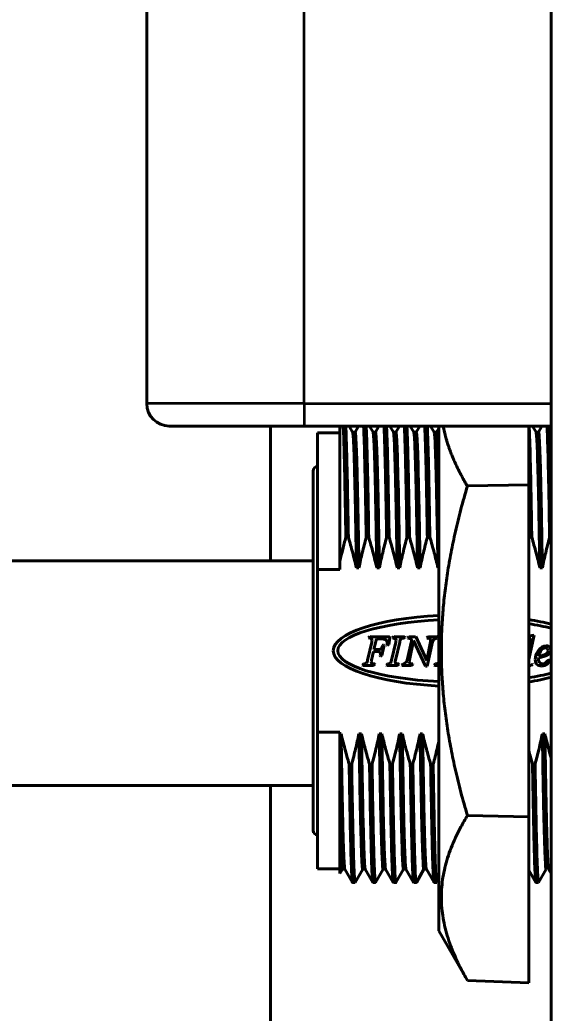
# Model space of a CAD drawing. Header units: millimetres. Extents: x 0 to 5945, y 0 to 4205.
# Drawn here: x 4603.72 to 4627.37, y 1781 to 1825.21 of the extents above; entities that cross this region are included whole.
import ezdxf

# ---------------------------------------------------------------- set-up
doc = ezdxf.new("R2010")
doc.units = ezdxf.units.MM
doc.header["$LTSCALE"] = 5
for name, color, linetype, lineweight in [('가시적인 것(ISO)', 3, 'Continuous', 40), ('가시적인 좁은 것(ISO)', 3, 'Continuous', 35), ('치수(ISO)', 2, 'Continuous', 25)]:
    doc.layers.add(name, color=color, linetype=linetype, lineweight=lineweight)
doc.styles.add('치수 텍스트_PSTEK_POSCO', font='isocp.shx')
doc.dimstyles.new('치수_PSTEK_POSCO', dxfattribs={"dimscale": 5, "dimtxt": 3.5, "dimasz": 2.5, "dimexe": 2, "dimexo": 2.5, "dimgap": 1, "dimtad": 1, "dimrnd": 1e-08, "dimdsep": 46, "dimtxsty": '치수 텍스트_PSTEK_POSCO', "dimcen": 0.09, "dimdle": 10, "dimclrd": 7, "dimclre": 7, "dimclrt": 2, "dimadec": 1, "dimazin": 2, "dimtfac": 1, "dimtmove": 0, "dimatfit": 3, "dimfxl": 0, "dimtolj": 1, "dimlwd": -1, "dimlwe": -1, "dimarcsym": 0})

# ---------------------------------------------------------------- blocks, each defined once
blk = doc.blocks.new('*D54')
at = {"layer": 'Defpoints', "color": 0, "transparency": 16777216}
for p in [(4466.824, 2317.126), (4627.374, 2317.126), (4627.374, 1747.126)]:
    blk.add_point(p, dxfattribs=at)
at = {"layer": '치수(ISO)', "color": 7, "transparency": 16777216}
for p, q in [((4614.874, 2317.126), (4456.824, 2317.126)), ((4466.824, 1759.626), (4466.824, 2304.626)), ((4614.874, 1747.126), (4456.824, 1747.126))]:
    blk.add_line(p, q, dxfattribs=at)
for points in [[(4464.74, 2304.626), (4468.907, 2304.626), (4466.824, 2317.126)], [(4464.74, 1759.626), (4468.907, 1759.626), (4466.824, 1747.126)]]:
    blk.add_solid(points, dxfattribs=at)
at = {"layer": '치수(ISO)', "color": 2, "transparency": 16777216, "insert": (4453.074, 2016.369), "char_height": 17.5, "attachment_point": 4, "rotation": 90, "style": '치수 텍스트_PSTEK_POSCO'}
blk.add_mtext('\\A1;570', dxfattribs=at)

msp = doc.modelspace()

# ---------------------------------------------------------------- linework, layer by layer
at = {"layer": '가시적인 것(ISO)'}
for p, q in [((4627.374, 1747.126), (4627.374, 2317.126)), ((4609.374, 1808.126), (4609.374, 1866.126)), ((4616.374, 1807.126), (4610.374, 1807.126)), ((4614.874, 1801.126), (4614.874, 1807.126)), ((4627.374, 1807.126), (4616.374, 1807.126)), ((4616.974, 1800.744), (4616.974, 1806.826)), ((4617.974, 1806.826), (4616.974, 1806.826)), ((4618.379, 1807.126), (4618.537, 1806.852)), ((4618.648, 1806.856), (4618.535, 1806.856)), ((4618.646, 1806.856), (4618.803, 1807.126)), ((4619.287, 1807.126), (4619.446, 1806.852)), ((4619.555, 1806.855), (4619.444, 1806.855)), ((4619.553, 1806.855), (4619.71, 1807.126)), ((4620.195, 1807.126), (4620.353, 1806.853)), ((4620.462, 1806.856), (4620.351, 1806.856)), ((4620.46, 1806.856), (4620.617, 1807.126)), ((4621.102, 1807.126), (4621.26, 1806.852)), ((4621.37, 1806.856), (4621.258, 1806.856)), ((4621.368, 1806.856), (4621.524, 1807.126)), ((4622.009, 1807.126), (4622.167, 1806.852)), ((4622.277, 1806.855), (4622.165, 1806.855)), ((4622.275, 1806.855), (4622.374, 1807.027)), ((4622.374, 1784.655), (4622.374, 1807.126)), ((4626.374, 1804.516), (4626.374, 1807.126)), ((4626.545, 1807.126), (4626.703, 1806.852)), ((4626.812, 1806.856), (4626.701, 1806.856)), ((4626.811, 1806.856), (4626.967, 1807.126)), ((4616.774, 1805.126), (4616.774, 1789.126)), ((4626.374, 1804.516), (4623.644, 1804.461)), ((4626.374, 1789.736), (4626.374, 1804.516)), ((4618.234, 1802.174), (4618.346, 1802.174)), ((4619.141, 1802.174), (4619.254, 1802.174)), ((4620.049, 1802.174), (4620.162, 1802.174)), ((4620.956, 1802.174), (4621.069, 1802.174)), ((4621.863, 1802.174), (4621.976, 1802.174)), ((4626.399, 1802.174), (4626.512, 1802.174)), ((4627.306, 1802.174), (4627.374, 1802.174)), ((4616.774, 1801.126), (4594.874, 1801.126)), ((4617.974, 1800.744), (4617.974, 1801.116)), ((4626.86, 1801.426), (4626.973, 1801.426)), ((4626.974, 1801.375), (4626.974, 1801.126)), ((4626.974, 1800.823), (4626.974, 1801.126)), ((4616.974, 1800.744), (4617.974, 1800.744)), ((4616.974, 1793.508), (4616.974, 1800.744)), ((4626.983, 1800.823), (4626.869, 1800.823)), ((4619.238, 1797.694), (4619.301, 1797.754)), ((4619.596, 1797.659), (4619.485, 1797.177)), ((4619.685, 1797.659), (4619.596, 1797.659)), ((4620.306, 1797.694), (4620.369, 1797.754)), ((4620.869, 1797.734), (4620.811, 1797.681)), ((4620.856, 1797.754), (4620.869, 1797.734)), ((4620.958, 1796.71), (4621.152, 1797.547)), ((4620.988, 1797.694), (4621.044, 1797.748)), ((4621.001, 1797.679), (4620.988, 1797.694)), ((4621.245, 1797.575), (4621.064, 1796.71)), ((4621.785, 1796.444), (4621.245, 1797.575)), ((4621.352, 1797.754), (4621.836, 1796.69)), ((4621.838, 1797.694), (4621.901, 1797.754)), ((4622.334, 1797.734), (4622.278, 1797.681)), ((4622.321, 1797.754), (4622.334, 1797.734)), ((4626.621, 1797.813), (4626.374, 1796.734)), ((4626.374, 1797.794), (4626.409, 1797.794)), ((4626.374, 1797.307), (4626.439, 1797.592)), ((4619.206, 1796.71), (4619.389, 1797.51)), ((4619.485, 1797.177), (4619.68, 1797.177)), ((4619.948, 1797.381), (4619.841, 1796.907)), ((4619.872, 1797.358), (4619.928, 1797.393)), ((4619.928, 1797.393), (4619.948, 1797.381)), ((4620.095, 1797.363), (4620.079, 1797.372)), ((4620.155, 1797.406), (4620.095, 1797.363)), ((4620.272, 1796.71), (4620.456, 1797.51)), ((4620.631, 1797.51), (4620.447, 1796.71)), ((4621.836, 1796.69), (4621.998, 1797.519)), ((4622.098, 1797.519), (4621.862, 1796.444)), ((4619.467, 1797.092), (4619.381, 1796.71)), ((4619.637, 1797.092), (4619.467, 1797.092)), ((4619.779, 1796.876), (4619.764, 1796.893)), ((4619.841, 1796.907), (4619.779, 1796.876)), ((4627.205, 1796.671), (4627.317, 1796.72)), ((4627.317, 1796.72), (4627.347, 1796.701)), ((4618.972, 1796.485), (4619.03, 1796.54)), ((4618.987, 1796.467), (4618.972, 1796.485)), ((4619.536, 1796.526), (4619.472, 1796.467)), ((4619.528, 1796.54), (4619.536, 1796.526)), ((4620.04, 1796.485), (4620.098, 1796.54)), ((4620.055, 1796.467), (4620.04, 1796.485)), ((4620.603, 1796.526), (4620.54, 1796.467)), ((4620.596, 1796.54), (4620.603, 1796.526)), ((4620.724, 1796.485), (4620.782, 1796.54)), ((4620.737, 1796.467), (4620.724, 1796.485)), ((4621.222, 1796.526), (4621.159, 1796.467)), ((4621.213, 1796.54), (4621.222, 1796.526)), ((4621.862, 1796.444), (4621.785, 1796.444)), ((4622.174, 1796.485), (4622.232, 1796.54)), ((4622.189, 1796.467), (4622.174, 1796.485)), ((4626.483, 1796.476), (4626.374, 1796.476)), ((4626.537, 1796.526), (4626.483, 1796.476)), ((4626.528, 1796.551), (4626.537, 1796.526)), ((4617.974, 1793.508), (4616.974, 1793.508)), ((4616.974, 1787.426), (4616.974, 1793.508)), ((4617.974, 1793.434), (4617.974, 1793.508)), ((4619.725, 1793.429), (4619.838, 1793.429)), ((4618.494, 1792.079), (4618.382, 1792.079)), ((4619.402, 1792.079), (4619.289, 1792.079)), ((4620.309, 1792.079), (4620.196, 1792.079)), ((4621.216, 1792.079), (4621.103, 1792.079)), ((4622.123, 1792.079), (4622.01, 1792.079)), ((4626.659, 1792.079), (4626.546, 1792.079)), ((4616.774, 1791.126), (4594.874, 1791.126)), ((4614.874, 1352.126), (4614.874, 1791.126)), ((4618.853, 1791.326), (4618.854, 1791.326)), ((4627.131, 1791.326), (4627.131, 1791.326)), ((4618.872, 1790.374), (4618.872, 1790.374)), ((4618.986, 1790.373), (4618.986, 1790.373)), ((4627.151, 1790.302), (4627.151, 1790.302)), ((4623.644, 1789.791), (4626.374, 1789.736)), ((4626.374, 1782.346), (4626.374, 1789.736)), ((4617.974, 1787.426), (4616.974, 1787.426)), ((4618.084, 1787.399), (4617.974, 1787.209)), ((4618.191, 1787.399), (4618.081, 1787.399)), ((4618.531, 1786.81), (4618.189, 1787.402)), ((4618.99, 1787.399), (4618.65, 1786.81)), ((4619.098, 1787.399), (4618.988, 1787.399)), ((4619.438, 1786.81), (4619.097, 1787.401)), ((4619.897, 1787.397), (4619.559, 1786.81)), ((4620.007, 1787.397), (4619.895, 1787.397)), ((4620.346, 1786.811), (4620.005, 1787.4)), ((4620.804, 1787.397), (4620.466, 1786.81)), ((4620.914, 1787.397), (4620.803, 1787.397)), ((4621.253, 1786.81), (4620.912, 1787.4)), ((4621.712, 1787.397), (4621.373, 1786.811)), ((4621.821, 1787.397), (4621.71, 1787.397)), ((4622.16, 1786.81), (4621.819, 1787.4)), ((4627.156, 1787.4), (4626.816, 1786.81)), ((4627.374, 1787.207), (4627.262, 1787.4)), ((4622.374, 1786.973), (4622.28, 1786.811)), ((4626.695, 1786.811), (4626.374, 1787.367)), ((4618.535, 1786.807), (4618.647, 1786.807)), ((4619.442, 1786.807), (4619.555, 1786.807)), ((4620.349, 1786.807), (4620.462, 1786.807)), ((4621.256, 1786.807), (4621.369, 1786.807)), ((4622.163, 1786.807), (4622.276, 1786.807)), ((4626.699, 1786.807), (4626.812, 1786.807)), ((4622.374, 1784.655), (4623.644, 1782.456)), ((4623.644, 1782.456), (4626.374, 1782.346))]:
    msp.add_line(p, q, dxfattribs=at)
for centre, radius, start, end in [((4610.374, 1808.126), 1, 180, 270), ((4616.974, 1805.126), 0.2, 90, 180), ((4616.974, 1789.126), 0.2, 180, 270)]:
    msp.add_arc(centre, radius, start, end, dxfattribs=at)
for centre, major_axis, ratio, start_param, end_param in [((4623.474, 1797.126), (5.8, 0), 0.275862, 1.761607, 3.141593), ((4623.474, 1797.126), (5.6, 0), 0.25, 1.768511, 3.141593), ((4623.474, 1797.126), (5.8, 0), 0.275862, 0.833331, 1.047198), ((4623.474, 1797.126), (5.6, 0), 0.25, 0.800388, 1.026452), ((4618.036, 1797.319), (1.967, 0.288), 0.092459, 0.211605, 0.563426), ((4617.827, 1787.193), (-2.21, -10.387), 0.041368, 2.949583, 3.079339), ((4619.672, 1798.307), (1.673, -0.346), 0.264886, 5.195927, 5.37581), ((4620.16, 1797.332), (-0.287, -0.324), 0.35675, 2.758149, 3.230141), ((4620.359, 1797.333), (-0.103, -0.285), 0.138248, 2.292143, 2.77686), ((4620.761, 1797.665), (0.357, -0.002), 0.058877, 0.164397, 0.834924), ((4619.59, 1796.34), (1.553, 1.307), 0.170786, 6.140492, 6.381642), ((4621.089, 1797.438), (-0.065, -0.173), 0.14488, 2.311234, 2.772807), ((4623.333, 1796.936), (1.202, -0.668), 0.281541, 2.774317, 3.053167), ((4626.142, 1797.381), (-0.283, -0.316), 0.33675, 2.781635, 3.278491), ((4623.474, 1797.126), (5.8, 0), 0.275862, 3.141593, 4.521578), ((4623.474, 1797.126), (5.6, 0), 0.25, 3.141593, 4.514675), ((4616.189, 1800.668), (3.63, -3.443), 0.157844, 6.118312, 6.303862), ((4619.815, 1798.104), (-0.009, -0.882), 0.134896, 0.187295, 0.563931), ((4635.268, 1756.938), (-8.178, 40.317), 0.068109, 6.269371, 6.345301), ((4626.52, 1795.906), (0.653, 1.343), 0.248657, 6.158839, 6.40359), ((4605.88, 1766.807), (21.413, 30.502), 0.068585, 6.263075, 6.331297), ((4626.111, 1796.646), (1.245, 0.586), 0.383443, 6.169, 6.374302), ((4617.588, 1795.628), (2.176, 1.418), 0.167027, 6.174754, 6.53407), ((4620.74, 1797.226), (0.122, -0.66), 0.310512, 0.226282, 0.617313), ((4626.841, 1796.832), (-0.0234, -0.0868), 0.137739, 4.954207, 5.809114), ((4627.364, 1797.069), (-0.281, -0.497), 0.14868, 0.336454, 0.733151), ((4619.799, 1796.227), (1.07, -0.142), 0.191719, 1.906304, 2.176769), ((4620.866, 1796.227), (1.07, -0.142), 0.191716, 1.906281, 2.176754), ((4621.249, 1796.301), (0.657, -0.082), 0.234912, 1.736967, 2.060409), ((4619.702, 1797.27), (2.659, -0.671), 0.114385, 5.997726, 6.209586), ((4630.915, 1802.334), (4.142, 5.839), 0.184742, 3.111028, 3.271888), ((4619.834, 1817.179), (7.226, -20.629), 0.10014, 6.248123, 6.316145), ((4623.474, 1797.126), (5.6, 0), 0.25, 5.256733, 5.482798), ((4623.474, 1797.126), (5.8, 0), 0.275862, 5.235988, 5.449854)]:
    msp.add_ellipse(centre, major_axis=major_axis, ratio=ratio, start_param=start_param, end_param=end_param, dxfattribs=at)
for points, knots in [([(4617.974, 1801.116), (4617.974, 1801.822), (4617.974, 1802.495), (4617.974, 1803.741), (4617.974, 1804.311), (4617.974, 1805.674), (4617.974, 1806.326), (4617.974, 1806.915), (4617.974, 1807.042), (4617.974, 1807.126)], [0.000004, 0.000004, 0.000004, 0.000004, 0.22932, 0.22932, 0.460742, 0.460742, 0.856891, 0.856891, 1.022704, 1.022704, 1.022704, 1.022704]), ([(4618.117, 1807.126), (4618.124, 1807.003), (4618.131, 1806.846), (4618.146, 1806.439), (4618.154, 1806.183), (4618.168, 1805.661), (4618.174, 1805.413), (4618.189, 1804.734), (4618.198, 1804.277), (4618.216, 1803.281), (4618.225, 1802.743), (4618.234, 1802.174)], [1.0237573, 1.0237573, 1.0237573, 1.0237573, 1.1734305, 1.1734305, 1.3413473, 1.3413473, 1.4696628, 1.4696628, 1.6648162, 1.6648162, 1.8607312, 1.8607312, 1.8607312, 1.8607312]), ([(4618.346, 1802.174), (4618.334, 1802.923), (4618.323, 1803.617), (4618.301, 1804.816), (4618.288, 1805.327), (4618.269, 1806.064), (4618.261, 1806.329), (4618.246, 1806.791), (4618.239, 1806.982), (4618.231, 1807.126)], [0.000001, 0.000001, 0.000001, 0.000001, 0.2578118, 0.2578118, 0.4964857, 0.4964857, 0.6622203, 0.6622203, 0.837272, 0.837272, 0.837272, 0.837272]), ([(4618.704, 1800.823), (4618.703, 1800.914), (4618.701, 1801.004), (4618.698, 1801.195), (4618.696, 1801.297), (4618.688, 1801.841), (4618.681, 1802.268), (4618.671, 1802.901), (4618.667, 1803.122), (4618.66, 1803.506), (4618.656, 1803.671), (4618.647, 1804.116), (4618.64, 1804.385), (4618.631, 1804.763), (4618.627, 1804.886), (4618.621, 1805.108), (4618.619, 1805.209), (4618.608, 1805.615), (4618.6, 1805.881), (4618.589, 1806.193), (4618.586, 1806.276), (4618.58, 1806.412), (4618.577, 1806.469), (4618.57, 1806.597), (4618.565, 1806.662), (4618.554, 1806.775), (4618.548, 1806.817), (4618.54, 1806.845), (4618.539, 1806.85), (4618.537, 1806.852)], [0.000056, 0.000056, 0.000056, 0.000056, 0.029515, 0.029515, 0.063103, 0.063103, 0.211554, 0.211554, 0.294834, 0.294834, 0.36126, 0.36126, 0.479298, 0.479298, 0.539498, 0.539498, 0.593073, 0.593073, 0.765379, 0.765379, 0.836521, 0.836521, 0.895019, 0.895019, 0.985295, 0.985295, 1.093901, 1.093901, 1.125989, 1.125989, 1.125989, 1.125989]), ([(4618.648, 1806.856), (4618.648, 1806.856), (4618.648, 1806.856), (4618.652, 1806.856), (4618.655, 1806.848), (4618.661, 1806.817), (4618.665, 1806.791), (4618.676, 1806.678), (4618.683, 1806.558), (4618.7, 1806.223), (4618.708, 1806.003), (4618.726, 1805.487), (4618.734, 1805.197), (4618.746, 1804.685), (4618.751, 1804.492), (4618.762, 1803.941), (4618.769, 1803.563), (4618.78, 1802.97), (4618.784, 1802.776), (4618.796, 1802.132), (4618.805, 1801.663), (4618.815, 1801.059), (4618.817, 1800.942), (4618.819, 1800.823)], [4.234743, 4.234743, 4.234743, 4.234743, 4.235161, 4.235161, 4.299311, 4.299311, 4.374254, 4.374254, 4.534536, 4.534536, 4.706726, 4.706726, 4.869546, 4.869546, 4.959156, 4.959156, 5.113065, 5.113065, 5.185283, 5.185283, 5.345923, 5.345923, 5.384237, 5.384237, 5.384237, 5.384237]), ([(4619.024, 1807.126), (4619.028, 1807.058), (4619.032, 1806.979), (4619.045, 1806.686), (4619.053, 1806.43), (4619.075, 1805.666), (4619.089, 1805.097), (4619.108, 1804.102), (4619.115, 1803.746), (4619.128, 1802.99), (4619.135, 1802.59), (4619.141, 1802.174)], [4.5960879, 4.5960879, 4.5960879, 4.5960879, 4.6794026, 4.6794026, 4.8669111, 4.8669111, 5.1482765, 5.1482765, 5.2899094, 5.2899094, 5.4332392, 5.4332392, 5.4332392, 5.4332392]), ([(4619.254, 1802.174), (4619.245, 1802.78), (4619.235, 1803.351), (4619.216, 1804.401), (4619.206, 1804.878), (4619.189, 1805.6), (4619.183, 1805.87), (4619.172, 1806.24), (4619.169, 1806.36), (4619.156, 1806.747), (4619.147, 1806.966), (4619.138, 1807.126)], [0.000001, 0.000001, 0.000001, 0.000001, 0.2086512, 0.2086512, 0.4166256, 0.4166256, 0.5632822, 0.5632822, 0.6422274, 0.6422274, 0.8369604, 0.8369604, 0.8369604, 0.8369604]), ([(4619.446, 1806.852), (4619.446, 1806.851), (4619.447, 1806.849), (4619.469, 1806.788), (4619.487, 1806.437), (4619.526, 1805.353), (4619.545, 1804.536), (4619.58, 1802.776), (4619.597, 1801.75), (4619.612, 1800.823)], [-0.7558428, -0.7558428, -0.7558428, -0.7558428, -0.7483725, -0.7483725, -0.5501513, -0.5501513, -0.300936, -0.300936, 0, 0, 0, 0]), ([(4619.555, 1806.855), (4619.557, 1806.855), (4619.559, 1806.853), (4619.582, 1806.788), (4619.601, 1806.437), (4619.639, 1805.353), (4619.658, 1804.536), (4619.694, 1802.776), (4619.711, 1801.75), (4619.726, 1800.823)], [1.1052101, 1.1052101, 1.1052101, 1.1052101, 1.1258704, 1.1258704, 1.3372567, 1.3372567, 1.6030238, 1.6030238, 1.9239468, 1.9239468, 1.9239468, 1.9239468]), ([(4619.931, 1807.126), (4619.941, 1806.966), (4619.95, 1806.746), (4619.962, 1806.358), (4619.966, 1806.238), (4619.976, 1805.87), (4619.983, 1805.602), (4620, 1804.883), (4620.01, 1804.405), (4620.029, 1803.353), (4620.039, 1802.781), (4620.049, 1802.174)], [2.1993535, 2.1993535, 2.1993535, 2.1993535, 2.394561, 2.394561, 2.4734645, 2.4734645, 2.6188598, 2.6188598, 2.8272445, 2.8272445, 3.0363189, 3.0363189, 3.0363189, 3.0363189]), ([(4620.162, 1802.174), (4620.15, 1802.918), (4620.138, 1803.607), (4620.117, 1804.684), (4620.109, 1805.101), (4620.094, 1805.708), (4620.088, 1805.924), (4620.074, 1806.43), (4620.065, 1806.688), (4620.053, 1806.981), (4620.049, 1807.059), (4620.045, 1807.126)], [0.000001, 0.000001, 0.000001, 0.000001, 0.2559486, 0.2559486, 0.445259, 0.445259, 0.5654299, 0.5654299, 0.7548533, 0.7548533, 0.8370383, 0.8370383, 0.8370383, 0.8370383]), ([(4620.353, 1806.853), (4620.368, 1806.827), (4620.384, 1806.643), (4620.418, 1805.813), (4620.437, 1805.184), (4620.469, 1803.724), (4620.479, 1803.199), (4620.499, 1802.064), (4620.509, 1801.457), (4620.52, 1800.822)], [-1.321268, -1.321268, -1.321268, -1.321268, -0.839505, -0.839505, -0.410883, -0.410883, -0.205783, -0.205783, 0, 0, 0, 0]), ([(4620.462, 1806.856), (4620.478, 1806.856), (4620.496, 1806.68), (4620.532, 1805.813), (4620.55, 1805.184), (4620.582, 1803.724), (4620.592, 1803.199), (4620.613, 1802.064), (4620.623, 1801.457), (4620.633, 1800.822)], [3.5944305, 3.5944305, 3.5944305, 3.5944305, 3.9354567, 3.9354567, 4.2154959, 4.2154959, 4.3494976, 4.3494976, 4.4839458, 4.4839458, 4.4839458, 4.4839458]), ([(4620.839, 1807.126), (4620.844, 1807.028), (4620.85, 1806.907), (4620.864, 1806.558), (4620.872, 1806.307), (4620.886, 1805.791), (4620.892, 1805.545), (4620.903, 1805.04), (4620.909, 1804.784), (4620.928, 1803.823), (4620.942, 1803.035), (4620.956, 1802.174)], [4.5961894, 4.5961894, 4.5961894, 4.5961894, 4.7159522, 4.7159522, 4.8895285, 4.8895285, 5.0204662, 5.0204662, 5.1370735, 5.1370735, 5.4334512, 5.4334512, 5.4334512, 5.4334512]), ([(4621.069, 1802.174), (4621.06, 1802.69), (4621.052, 1803.18), (4621.039, 1803.925), (4621.034, 1804.198), (4621.019, 1804.92), (4621.01, 1805.338), (4620.994, 1805.976), (4620.987, 1806.218), (4620.976, 1806.56), (4620.972, 1806.678), (4620.962, 1806.918), (4620.957, 1807.032), (4620.952, 1807.126)], [0.000001, 0.000001, 0.000001, 0.000001, 0.1775623, 0.1775623, 0.2880686, 0.2880686, 0.4855654, 0.4855654, 0.63237, 0.63237, 0.7224337, 0.7224337, 0.8368353, 0.8368353, 0.8368353, 0.8368353]), ([(4621.26, 1806.852), (4621.279, 1806.82), (4621.296, 1806.536), (4621.332, 1805.639), (4621.35, 1804.904), (4621.377, 1803.638), (4621.387, 1803.126), (4621.407, 1802.027), (4621.417, 1801.439), (4621.427, 1800.823)], [-1.009189, -1.009189, -1.009189, -1.009189, -0.74641, -0.74641, -0.400113, -0.400113, -0.19997, -0.19997, 0, 0, 0, 0]), ([(4621.37, 1806.856), (4621.39, 1806.856), (4621.409, 1806.561), (4621.445, 1805.639), (4621.464, 1804.904), (4621.491, 1803.638), (4621.501, 1803.126), (4621.52, 1802.027), (4621.53, 1801.439), (4621.54, 1800.823)], [3.515457, 3.515457, 3.515457, 3.515457, 3.866015, 3.866015, 4.300044, 4.300044, 4.550893, 4.550893, 4.801524, 4.801524, 4.801524, 4.801524]), ([(4621.746, 1807.126), (4621.747, 1807.104), (4621.748, 1807.081), (4621.76, 1806.856), (4621.77, 1806.58), (4621.787, 1806.007), (4621.794, 1805.752), (4621.811, 1805.04), (4621.821, 1804.548), (4621.836, 1803.726), (4621.842, 1803.436), (4621.852, 1802.825), (4621.858, 1802.505), (4621.863, 1802.174)], [4.5955767, 4.5955767, 4.5955767, 4.5955767, 4.6223241, 4.6223241, 4.8439406, 4.8439406, 4.9877627, 4.9877627, 5.2071397, 5.2071397, 5.3186089, 5.3186089, 5.4324693, 5.4324693, 5.4324693, 5.4324693]), ([(4621.976, 1802.174), (4621.967, 1802.702), (4621.959, 1803.202), (4621.942, 1804.134), (4621.934, 1804.564), (4621.916, 1805.372), (4621.908, 1805.743), (4621.889, 1806.403), (4621.879, 1806.683), (4621.866, 1806.986), (4621.863, 1807.061), (4621.859, 1807.126)], [0.000001, 0.000001, 0.000001, 0.000001, 0.1815864, 0.1815864, 0.3616743, 0.3616743, 0.5537251, 0.5537251, 0.7574263, 0.7574263, 0.8369735, 0.8369735, 0.8369735, 0.8369735]), ([(4622.167, 1806.852), (4622.184, 1806.823), (4622.201, 1806.597), (4622.236, 1805.711), (4622.255, 1805.018), (4622.284, 1803.668), (4622.294, 1803.153), (4622.314, 1802.039), (4622.324, 1801.444), (4622.334, 1800.823)], [-1.130502, -1.130502, -1.130502, -1.130502, -0.788024, -0.788024, -0.404033, -0.404033, -0.201666, -0.201666, 0, 0, 0, 0]), ([(4622.277, 1806.855), (4622.295, 1806.855), (4622.313, 1806.627), (4622.345, 1805.822), (4622.36, 1805.334), (4622.374, 1804.73)], [6.6981843, 6.6981843, 6.6981843, 6.6981843, 7.0840365, 7.0840365, 7.3914567, 7.3914567, 7.3914567, 7.3914567]), ([(4626.512, 1802.174), (4626.503, 1802.69), (4626.495, 1803.18), (4626.479, 1804.062), (4626.472, 1804.457), (4626.448, 1805.591), (4626.432, 1806.212), (4626.408, 1806.846), (4626.401, 1807.004), (4626.395, 1807.126)], [0.000001, 0.000001, 0.000001, 0.000001, 0.1775596, 0.1775596, 0.3411867, 0.3411867, 0.6882875, 0.6882875, 0.8375119, 0.8375119, 0.8375119, 0.8375119]), ([(4626.703, 1806.852), (4626.707, 1806.846), (4626.711, 1806.828), (4626.714, 1806.8), (4626.732, 1806.673), (4626.75, 1806.328), (4626.767, 1805.787), (4626.785, 1805.249), (4626.802, 1804.518), (4626.82, 1803.642), (4626.82, 1803.637), (4626.82, 1803.633), (4626.82, 1803.628), (4626.837, 1802.803), (4626.853, 1801.849), (4626.869, 1800.823)], [0.7901487, 0.7901487, 0.7901487, 0.7901487, 0.8049025, 0.8049025, 0.8049025, 0.8713664, 0.8713664, 0.8713664, 0.9375, 0.9375, 0.9375, 0.9378302, 0.9378302, 0.9378302, 1, 1, 1, 1]), ([(4626.756, 1806.115), (4626.759, 1806.202), (4626.762, 1806.281), (4626.766, 1806.352), (4626.772, 1806.484), (4626.778, 1806.591), (4626.784, 1806.671), (4626.796, 1806.82), (4626.807, 1806.88), (4626.819, 1806.847), (4626.824, 1806.832), (4626.829, 1806.799), (4626.834, 1806.748), (4626.846, 1806.622), (4626.859, 1806.389), (4626.871, 1806.055), (4626.875, 1805.946), (4626.879, 1805.827), (4626.884, 1805.697), (4626.897, 1805.265), (4626.911, 1804.72), (4626.924, 1804.082), (4626.927, 1803.94), (4626.93, 1803.793), (4626.933, 1803.641), (4626.948, 1802.911), (4626.962, 1802.081), (4626.977, 1801.189), (4626.979, 1801.068), (4626.981, 1800.946), (4626.983, 1800.823)], [0.714059, 0.714059, 0.714059, 0.714059, 0.7266964, 0.7266964, 0.7266964, 0.75, 0.75, 0.75, 0.7931598, 0.7931598, 0.7931598, 0.8125, 0.8125, 0.8125, 0.8596232, 0.8596232, 0.8596232, 0.875, 0.875, 0.875, 0.9260868, 0.9260868, 0.9260868, 0.9375, 0.9375, 0.9375, 0.9925507, 0.9925507, 0.9925507, 0.9999996, 0.9999996, 0.9999996, 0.9999996]), ([(4627.189, 1807.126), (4627.196, 1806.99), (4627.204, 1806.811), (4627.227, 1806.142), (4627.244, 1805.525), (4627.263, 1804.583), (4627.267, 1804.391), (4627.282, 1803.582), (4627.294, 1802.904), (4627.306, 1802.174)], [4.5958227, 4.5958227, 4.5958227, 4.5958227, 4.7616205, 4.7616205, 5.1001237, 5.1001237, 5.1822536, 5.1822536, 5.4334709, 5.4334709, 5.4334709, 5.4334709]), ([(4627.374, 1804.693), (4627.37, 1804.904), (4627.365, 1805.104), (4627.349, 1805.778), (4627.339, 1806.19), (4627.323, 1806.647), (4627.319, 1806.762), (4627.31, 1806.964), (4627.306, 1807.052), (4627.302, 1807.126)], [0.3222412, 0.3222412, 0.3222412, 0.3222412, 0.4150511, 0.4150511, 0.6534208, 0.6534208, 0.7460289, 0.7460289, 0.8369179, 0.8369179, 0.8369179, 0.8369179]), ([(4626.374, 1803.617), (4626.375, 1803.536), (4626.377, 1803.454), (4626.385, 1802.991), (4626.392, 1802.591), (4626.399, 1802.174)], [1.7883482, 1.7883482, 1.7883482, 1.7883482, 1.8195716, 1.8195716, 1.9630103, 1.9630103, 1.9630103, 1.9630103]), ([(4618.234, 1802.174), (4618.186, 1801.996), (4618.14, 1801.817), (4618.053, 1801.465), (4618.013, 1801.291), (4617.974, 1801.116)], [-0.1089379, -0.1089379, -0.1089379, -0.1089379, -0.0536825, -0.0536825, 0, 0, 0, 0]), ([(4618.704, 1800.823), (4618.652, 1801.045), (4618.597, 1801.267), (4618.478, 1801.717), (4618.413, 1801.946), (4618.346, 1802.174)], [-0.1397506, -0.1397506, -0.1397506, -0.1397506, -0.0712873, -0.0712873, -0.0000281, -0.0000281, -0.0000281, -0.0000281]), ([(4619.141, 1802.174), (4619.08, 1801.946), (4619.022, 1801.718), (4618.914, 1801.267), (4618.865, 1801.046), (4618.819, 1800.823)], [-0.1388966, -0.1388966, -0.1388966, -0.1388966, -0.0682014, -0.0682014, -0.0000153, -0.0000153, -0.0000153, -0.0000153]), ([(4619.612, 1800.823), (4619.56, 1801.045), (4619.505, 1801.267), (4619.386, 1801.717), (4619.322, 1801.946), (4619.254, 1802.174)], [-0.139748, -0.139748, -0.139748, -0.139748, -0.0712245, -0.0712245, -0.0000095, -0.0000095, -0.0000095, -0.0000095]), ([(4620.049, 1802.174), (4619.987, 1801.946), (4619.929, 1801.718), (4619.821, 1801.267), (4619.772, 1801.045), (4619.726, 1800.823)], [-0.1388993, -0.1388993, -0.1388993, -0.1388993, -0.0681918, -0.0681918, 0, 0, 0, 0]), ([(4620.519, 1800.822), (4620.468, 1801.045), (4620.412, 1801.267), (4620.293, 1801.717), (4620.229, 1801.946), (4620.162, 1802.174)], [-0.1397916, -0.1397916, -0.1397916, -0.1397916, -0.0711876, -0.0711876, -0.0000028, -0.0000028, -0.0000028, -0.0000028]), ([(4620.956, 1802.174), (4620.894, 1801.946), (4620.836, 1801.718), (4620.728, 1801.267), (4620.679, 1801.045), (4620.633, 1800.822)], [-0.1389335, -0.1389335, -0.1389335, -0.1389335, -0.0682556, -0.0682556, 0, 0, 0, 0]), ([(4621.427, 1800.823), (4621.375, 1801.045), (4621.32, 1801.267), (4621.2, 1801.717), (4621.136, 1801.946), (4621.069, 1802.174)], [-0.1398338, -0.1398338, -0.1398338, -0.1398338, -0.0711848, -0.0711848, -0.000005, -0.000005, -0.000005, -0.000005]), ([(4621.863, 1802.174), (4621.801, 1801.946), (4621.743, 1801.718), (4621.635, 1801.267), (4621.586, 1801.046), (4621.54, 1800.823)], [-0.1388122, -0.1388122, -0.1388122, -0.1388122, -0.0682264, -0.0682264, 0, 0, 0, 0]), ([(4622.334, 1800.823), (4622.282, 1801.045), (4622.226, 1801.267), (4622.107, 1801.717), (4622.043, 1801.946), (4621.976, 1802.174)], [-0.1397623, -0.1397623, -0.1397623, -0.1397623, -0.0711975, -0.0711975, -0.0000093, -0.0000093, -0.0000093, -0.0000093]), ([(4626.869, 1800.823), (4626.818, 1801.045), (4626.762, 1801.267), (4626.643, 1801.717), (4626.579, 1801.946), (4626.512, 1802.174)], [-0.1397239, -0.1397239, -0.1397239, -0.1397239, -0.0711962, -0.0711962, -0.0000097, -0.0000097, -0.0000097, -0.0000097]), ([(4627.306, 1802.174), (4627.244, 1801.946), (4627.186, 1801.718), (4627.078, 1801.268), (4627.029, 1801.046), (4626.983, 1800.823)], [-0.1388895, -0.1388895, -0.1388895, -0.1388895, -0.0682079, -0.0682079, -0.000006, -0.000006, -0.000006, -0.000006]), ([(4618.819, 1800.823), (4618.8, 1800.823), (4618.781, 1800.823), (4618.743, 1800.823), (4618.723, 1800.823), (4618.704, 1800.823)], [-0.0114461, -0.0114461, -0.0114461, -0.0114461, -0.00574504, -0.00574504, -0.00000011, -0.00000011, -0.00000011, -0.00000011]), ([(4619.726, 1800.823), (4619.707, 1800.823), (4619.688, 1800.823), (4619.65, 1800.823), (4619.631, 1800.823), (4619.612, 1800.823)], [-0.01135584, -0.01135584, -0.01135584, -0.01135584, -0.00568494, -0.00568494, -0.00001507, -0.00001507, -0.00001507, -0.00001507]), ([(4620.633, 1800.822), (4620.614, 1800.822), (4620.595, 1800.822), (4620.557, 1800.822), (4620.538, 1800.822), (4620.519, 1800.822)], [-0.01139236, -0.01139236, -0.01139236, -0.01139236, -0.00571662, -0.00571662, -0.00004443, -0.00004443, -0.00004443, -0.00004443]), ([(4621.54, 1800.823), (4621.521, 1800.823), (4621.502, 1800.823), (4621.464, 1800.823), (4621.446, 1800.823), (4621.427, 1800.823)], [-0.01134835, -0.01134835, -0.01134835, -0.01134835, -0.00567835, -0.00567835, -0.00000915, -0.00000915, -0.00000915, -0.00000915]), ([(4617.974, 1793.435), (4617.982, 1793.435), (4617.991, 1793.435), (4618.007, 1793.435), (4618.015, 1793.435), (4618.023, 1793.435)], [-0.005100756, -0.005100756, -0.005100756, -0.005100756, -0.002597051, -0.002597051, -0.00020847, -0.00020847, -0.00020847, -0.00020847]), ([(4617.974, 1789.958), (4617.974, 1790.421), (4617.974, 1790.934), (4617.974, 1792.092), (4617.974, 1792.747), (4617.974, 1793.433)], [0.000096, 0.000096, 0.000096, 0.000096, 0.2053955, 0.2053955, 0.4298874, 0.4298874, 0.4298874, 0.4298874]), ([(4618.023, 1793.435), (4618.075, 1793.21), (4618.131, 1792.987), (4618.25, 1792.535), (4618.315, 1792.306), (4618.382, 1792.079)], [-0.1403398, -0.1403398, -0.1403398, -0.1403398, -0.0711888, -0.0711888, -0.0000056, -0.0000056, -0.0000056, -0.0000056]), ([(4618.023, 1793.435), (4618.026, 1793.195), (4618.03, 1792.96), (4618.04, 1792.386), (4618.046, 1792.052), (4618.059, 1791.364), (4618.065, 1791.012), (4618.079, 1790.364), (4618.085, 1790.068), (4618.099, 1789.405), (4618.107, 1789.061), (4618.122, 1788.553), (4618.128, 1788.366), (4618.139, 1788.066), (4618.145, 1787.945), (4618.155, 1787.759), (4618.159, 1787.687), (4618.17, 1787.533), (4618.176, 1787.468), (4618.184, 1787.417), (4618.187, 1787.407), (4618.189, 1787.402)], [0.000014, 0.000014, 0.000014, 0.000014, 0.077683, 0.077683, 0.193186, 0.193186, 0.325751, 0.325751, 0.452618, 0.452618, 0.62916, 0.62916, 0.75179, 0.75179, 0.855106, 0.855106, 0.938471, 0.938471, 1.0692, 1.0692, 1.12554, 1.12554, 1.12554, 1.12554]), ([(4618.494, 1792.079), (4618.555, 1792.306), (4618.614, 1792.535), (4618.722, 1792.985), (4618.772, 1793.207), (4618.818, 1793.43)], [-0.139037, -0.139037, -0.139037, -0.139037, -0.0683309, -0.0683309, -0.0000838, -0.0000838, -0.0000838, -0.0000838]), ([(4618.818, 1793.43), (4618.832, 1792.535), (4618.847, 1791.69), (4618.861, 1790.934), (4618.866, 1790.703), (4618.87, 1790.48), (4618.874, 1790.267), (4618.885, 1789.784), (4618.895, 1789.35), (4618.905, 1788.976), (4618.92, 1788.436), (4618.934, 1788.018), (4618.949, 1787.75), (4618.952, 1787.707), (4618.954, 1787.669), (4618.956, 1787.634), (4618.961, 1787.559), (4618.967, 1787.501), (4618.972, 1787.462), (4618.975, 1787.434), (4618.979, 1787.415), (4618.983, 1787.406), (4618.985, 1787.401), (4618.986, 1787.399), (4618.988, 1787.399)], [0.0000117, 0.0000117, 0.0000117, 0.0000117, 0.125, 0.125, 0.125, 0.16326, 0.16326, 0.16326, 0.25, 0.25, 0.25, 0.375, 0.375, 0.375, 0.3948544, 0.3948544, 0.3948544, 0.4375, 0.4375, 0.4375, 0.46875, 0.46875, 0.46875, 0.4835271, 0.4835271, 0.4835271, 0.4835271]), ([(4618.931, 1793.43), (4618.983, 1793.207), (4619.038, 1792.985), (4619.158, 1792.535), (4619.222, 1792.306), (4619.289, 1792.079)], [-0.139613, -0.139613, -0.139613, -0.139613, -0.0711344, -0.0711344, -0.0000032, -0.0000032, -0.0000032, -0.0000032]), ([(4618.931, 1793.43), (4618.95, 1792.253), (4618.969, 1791.17), (4618.988, 1790.267), (4619.015, 1788.963), (4619.042, 1788.037), (4619.07, 1787.634), (4619.079, 1787.494), (4619.089, 1787.417), (4619.098, 1787.402)], [0.0000135, 0.0000135, 0.0000135, 0.0000135, 0.1607474, 0.1607474, 0.1607474, 0.3929542, 0.3929542, 0.3929542, 0.4731035, 0.4731035, 0.4731035, 0.4731035]), ([(4619.402, 1792.079), (4619.464, 1792.306), (4619.522, 1792.535), (4619.63, 1792.985), (4619.679, 1793.207), (4619.725, 1793.429)], [-0.1388809, -0.1388809, -0.1388809, -0.1388809, -0.0682007, -0.0682007, -0.0000009, -0.0000009, -0.0000009, -0.0000009]), ([(4619.725, 1793.429), (4619.735, 1792.819), (4619.744, 1792.235), (4619.764, 1791.142), (4619.774, 1790.633), (4619.8, 1789.411), (4619.819, 1788.645), (4619.857, 1787.687), (4619.875, 1787.397), (4619.895, 1787.397)], [-6.863021, -6.863021, -6.863021, -6.863021, -6.560137, -6.560137, -6.257668, -6.257668, -5.760858, -5.760858, -5.37446, -5.37446, -5.37446, -5.37446]), ([(4619.838, 1793.429), (4619.89, 1793.207), (4619.946, 1792.985), (4620.065, 1792.535), (4620.129, 1792.306), (4620.196, 1792.079)], [-0.1397194, -0.1397194, -0.1397194, -0.1397194, -0.071193, -0.071193, -0.0000082, -0.0000082, -0.0000082, -0.0000082]), ([(4619.838, 1793.429), (4619.848, 1792.819), (4619.858, 1792.235), (4619.877, 1791.142), (4619.887, 1790.633), (4619.913, 1789.411), (4619.932, 1788.645), (4619.969, 1787.713), (4619.986, 1787.433), (4620.005, 1787.4)], [0.0000009, 0.0000009, 0.0000009, 0.0000009, 0.19789, 0.19789, 0.3955079, 0.3955079, 0.7200979, 0.7200979, 0.9571228, 0.9571228, 0.9571228, 0.9571228]), ([(4620.309, 1792.079), (4620.371, 1792.306), (4620.429, 1792.535), (4620.537, 1792.985), (4620.586, 1793.207), (4620.632, 1793.43)], [-0.1389212, -0.1389212, -0.1389212, -0.1389212, -0.0682474, -0.0682474, 0, 0, 0, 0]), ([(4620.632, 1793.43), (4620.651, 1793.43), (4620.67, 1793.43), (4620.708, 1793.43), (4620.727, 1793.43), (4620.745, 1793.43)], [-0.01138154, -0.01138154, -0.01138154, -0.01138154, -0.00570718, -0.00570718, -0.00003574, -0.00003574, -0.00003574, -0.00003574]), ([(4620.632, 1793.43), (4620.642, 1792.798), (4620.652, 1792.197), (4620.673, 1791.07), (4620.683, 1790.547), (4620.713, 1789.12), (4620.732, 1788.477), (4620.767, 1787.624), (4620.785, 1787.396), (4620.803, 1787.397)], [-3.830966, -3.830966, -3.830966, -3.830966, -3.667495, -3.667495, -3.504505, -3.504505, -3.173093, -3.173093, -2.81344, -2.81344, -2.81344, -2.81344]), ([(4620.745, 1793.43), (4620.797, 1793.207), (4620.853, 1792.985), (4620.972, 1792.535), (4621.036, 1792.306), (4621.103, 1792.079)], [-0.1398364, -0.1398364, -0.1398364, -0.1398364, -0.0712135, -0.0712135, -0.000001, -0.000001, -0.000001, -0.000001]), ([(4620.745, 1793.43), (4620.756, 1792.798), (4620.766, 1792.197), (4620.786, 1791.07), (4620.796, 1790.547), (4620.827, 1789.12), (4620.845, 1788.477), (4620.879, 1787.654), (4620.896, 1787.429), (4620.912, 1787.4)], [0, 0, 0, 0, 0.204886, 0.204886, 0.409168, 0.409168, 0.824543, 0.824543, 1.244524, 1.244524, 1.244524, 1.244524]), ([(4621.216, 1792.079), (4621.278, 1792.306), (4621.336, 1792.535), (4621.444, 1792.985), (4621.493, 1793.207), (4621.539, 1793.43)], [-0.1389204, -0.1389204, -0.1389204, -0.1389204, -0.0682382, -0.0682382, 0, 0, 0, 0]), ([(4621.539, 1793.43), (4621.558, 1793.43), (4621.577, 1793.43), (4621.615, 1793.43), (4621.634, 1793.43), (4621.653, 1793.43)], [-0.01137815, -0.01137815, -0.01137815, -0.01137815, -0.00570428, -0.00570428, -0.00003317, -0.00003317, -0.00003317, -0.00003317]), ([(4621.539, 1793.43), (4621.549, 1792.801), (4621.559, 1792.199), (4621.58, 1791.073), (4621.59, 1790.553), (4621.619, 1789.204), (4621.637, 1788.517), (4621.676, 1787.585), (4621.693, 1787.397), (4621.71, 1787.397)], [-7.539825, -7.539825, -7.539825, -7.539825, -7.3453, -7.3453, -7.150183, -7.150183, -6.783287, -6.783287, -6.408217, -6.408217, -6.408217, -6.408217]), ([(4621.653, 1793.43), (4621.705, 1793.207), (4621.76, 1792.985), (4621.879, 1792.535), (4621.943, 1792.306), (4622.01, 1792.079)], [-0.1397771, -0.1397771, -0.1397771, -0.1397771, -0.0711962, -0.0711962, -0.000008, -0.000008, -0.000008, -0.000008]), ([(4621.653, 1793.43), (4621.663, 1792.801), (4621.673, 1792.199), (4621.693, 1791.073), (4621.703, 1790.553), (4621.732, 1789.204), (4621.751, 1788.517), (4621.787, 1787.62), (4621.804, 1787.427), (4621.819, 1787.4)], [0, 0, 0, 0, 0.204097, 0.204097, 0.408815, 0.408815, 0.793766, 0.793766, 1.157692, 1.157692, 1.157692, 1.157692]), ([(4626.659, 1792.079), (4626.721, 1792.306), (4626.779, 1792.535), (4626.887, 1792.985), (4626.936, 1793.207), (4626.982, 1793.43)], [-0.1388856, -0.1388856, -0.1388856, -0.1388856, -0.0682041, -0.0682041, 0, 0, 0, 0]), ([(4626.982, 1793.43), (4627.001, 1793.43), (4627.02, 1793.43), (4627.058, 1793.43), (4627.077, 1793.43), (4627.095, 1793.43)], [-0.01134206, -0.01134206, -0.01134206, -0.01134206, -0.00567295, -0.00567295, -0.00000367, -0.00000367, -0.00000367, -0.00000367]), ([(4626.982, 1793.43), (4626.992, 1792.822), (4627.002, 1792.24), (4627.021, 1791.15), (4627.031, 1790.643), (4627.057, 1789.427), (4627.075, 1788.657), (4627.113, 1787.708), (4627.131, 1787.397), (4627.153, 1787.397)], [0.0000014, 0.0000014, 0.0000014, 0.0000014, 0.1971451, 0.1971451, 0.3941018, 0.3941018, 0.7158641, 0.7158641, 0.9552405, 0.9552405, 0.9552405, 0.9552405]), ([(4627.374, 1792.354), (4627.336, 1792.486), (4627.3, 1792.619), (4627.205, 1792.977), (4627.148, 1793.203), (4627.095, 1793.43)], [0.0286071, 0.0286071, 0.0286071, 0.0286071, 0.0698701, 0.0698701, 0.1397261, 0.1397261, 0.1397261, 0.1397261]), ([(4627.095, 1793.429), (4627.098, 1793.278), (4627.1, 1793.128), (4627.103, 1792.979), (4627.105, 1792.83), (4627.108, 1792.683), (4627.11, 1792.537), (4627.115, 1792.244), (4627.12, 1791.958), (4627.125, 1791.683), (4627.127, 1791.544), (4627.13, 1791.407), (4627.132, 1791.273), (4627.135, 1791.138), (4627.137, 1791.006), (4627.14, 1790.877), (4627.141, 1790.793), (4627.143, 1790.71), (4627.145, 1790.628), (4627.146, 1790.584), (4627.147, 1790.539), (4627.147, 1790.495), (4627.15, 1790.371), (4627.152, 1790.249), (4627.155, 1790.13), (4627.16, 1789.892), (4627.165, 1789.666), (4627.17, 1789.454), (4627.175, 1789.24), (4627.181, 1789.041), (4627.186, 1788.858), (4627.188, 1788.766), (4627.191, 1788.677), (4627.194, 1788.593), (4627.195, 1788.55), (4627.196, 1788.509), (4627.198, 1788.468), (4627.199, 1788.428), (4627.2, 1788.389), (4627.201, 1788.352), (4627.204, 1788.275), (4627.207, 1788.203), (4627.209, 1788.136), (4627.212, 1788.068), (4627.215, 1788.004), (4627.217, 1787.945), (4627.223, 1787.827), (4627.228, 1787.727), (4627.233, 1787.646), (4627.239, 1787.564), (4627.244, 1787.502), (4627.249, 1787.461), (4627.25, 1787.458), (4627.25, 1787.456), (4627.25, 1787.453), (4627.254, 1787.425), (4627.258, 1787.407), (4627.262, 1787.4)], [0, 0, 0, 0, 0.04921, 0.04921, 0.04921, 0.0987, 0.0987, 0.0987, 0.198491, 0.198491, 0.198491, 0.24882, 0.24882, 0.24882, 0.299425, 0.299425, 0.299425, 0.332273, 0.332273, 0.332273, 0.350308, 0.350308, 0.350308, 0.401472, 0.401472, 0.401472, 0.50461, 0.50461, 0.50461, 0.608866, 0.608866, 0.608866, 0.661428, 0.661428, 0.661428, 0.688096, 0.688096, 0.688096, 0.714267, 0.714267, 0.714267, 0.767387, 0.767387, 0.767387, 0.82079, 0.82079, 0.82079, 0.928398, 0.928398, 0.928398, 1.037112, 1.037112, 1.037112, 1.043902, 1.043902, 1.043902, 1.123471, 1.123471, 1.123471, 1.123471]), ([(4627.262, 1787.4), (4627.258, 1787.407), (4627.254, 1787.425), (4627.25, 1787.453), (4627.233, 1787.581), (4627.215, 1787.927), (4627.198, 1788.468), (4627.18, 1789.006), (4627.163, 1789.736), (4627.145, 1790.611), (4627.145, 1790.617), (4627.145, 1790.623), (4627.145, 1790.628), (4627.128, 1791.453), (4627.112, 1792.405), (4627.095, 1793.429)], [0.7901487, 0.7901487, 0.7901487, 0.7901487, 0.8050149, 0.8050149, 0.8050149, 0.8714787, 0.8714787, 0.8714787, 0.9375, 0.9375, 0.9375, 0.9379425, 0.9379425, 0.9379425, 1, 1, 1, 1]), ([(4622.123, 1792.079), (4622.185, 1792.306), (4622.243, 1792.535), (4622.324, 1792.873), (4622.349, 1792.983), (4622.374, 1793.092)], [-0.1389117, -0.1389117, -0.1389117, -0.1389117, -0.0682288, -0.0682288, -0.0344964, -0.0344964, -0.0344964, -0.0344964]), ([(4618.382, 1792.079), (4618.388, 1791.715), (4618.394, 1791.364), (4618.405, 1790.695), (4618.411, 1790.376), (4618.428, 1789.485), (4618.439, 1788.962), (4618.458, 1788.226), (4618.465, 1787.969), (4618.482, 1787.464), (4618.492, 1787.241), (4618.511, 1786.926), (4618.52, 1786.835), (4618.532, 1786.809), (4618.533, 1786.807), (4618.535, 1786.807)], [0.000001, 0.000001, 0.000001, 0.000001, 0.125108, 0.125108, 0.249043, 0.249043, 0.491372, 0.491372, 0.649816, 0.649816, 0.854708, 0.854708, 1.061177, 1.061177, 1.094356, 1.094356, 1.094356, 1.094356]), ([(4618.65, 1786.81), (4618.643, 1786.798), (4618.636, 1786.828), (4618.617, 1787.021), (4618.603, 1787.253), (4618.576, 1787.969), (4618.563, 1788.472), (4618.532, 1789.913), (4618.512, 1790.929), (4618.494, 1792.079)], [1.278788, 1.278788, 1.278788, 1.278788, 1.442331, 1.442331, 1.709063, 1.709063, 2.003333, 2.003333, 2.398854, 2.398854, 2.398854, 2.398854]), ([(4619.289, 1792.079), (4619.295, 1791.681), (4619.302, 1791.299), (4619.315, 1790.573), (4619.321, 1790.23), (4619.339, 1789.277), (4619.352, 1788.728), (4619.373, 1787.957), (4619.381, 1787.689), (4619.398, 1787.251), (4619.407, 1787.085), (4619.425, 1786.863), (4619.433, 1786.807), (4619.442, 1786.807)], [0.000001, 0.000001, 0.000001, 0.000001, 0.136801, 0.136801, 0.272189, 0.272189, 0.537119, 0.537119, 0.721967, 0.721967, 0.908869, 0.908869, 1.094411, 1.094411, 1.094411, 1.094411]), ([(4619.559, 1786.81), (4619.55, 1786.795), (4619.541, 1786.837), (4619.527, 1787), (4619.521, 1787.09), (4619.505, 1787.39), (4619.496, 1787.639), (4619.482, 1788.115), (4619.476, 1788.3), (4619.46, 1788.954), (4619.448, 1789.486), (4619.425, 1790.691), (4619.413, 1791.359), (4619.402, 1792.079)], [4.313799, 4.313799, 4.313799, 4.313799, 4.501201, 4.501201, 4.62603, 4.62603, 4.828537, 4.828537, 4.938911, 4.938911, 5.185662, 5.185662, 5.433169, 5.433169, 5.433169, 5.433169]), ([(4620.196, 1792.079), (4620.202, 1791.738), (4620.207, 1791.409), (4620.218, 1790.746), (4620.224, 1790.415), (4620.242, 1789.504), (4620.253, 1788.974), (4620.27, 1788.306), (4620.275, 1788.107), (4620.285, 1787.8), (4620.289, 1787.681), (4620.302, 1787.324), (4620.312, 1787.133), (4620.33, 1786.873), (4620.34, 1786.807), (4620.349, 1786.807)], [0.000001, 0.000001, 0.000001, 0.000001, 0.117056, 0.117056, 0.245292, 0.245292, 0.490288, 0.490288, 0.608437, 0.608437, 0.693698, 0.693698, 0.892144, 0.892144, 1.094331, 1.094331, 1.094331, 1.094331]), ([(4620.466, 1786.81), (4620.466, 1786.81), (4620.465, 1786.809), (4620.459, 1786.802), (4620.453, 1786.822), (4620.438, 1786.933), (4620.43, 1787.045), (4620.418, 1787.295), (4620.413, 1787.403), (4620.4, 1787.741), (4620.392, 1788.002), (4620.373, 1788.677), (4620.364, 1789.109), (4620.346, 1789.949), (4620.339, 1790.329), (4620.324, 1791.158), (4620.317, 1791.607), (4620.309, 1792.079)], [4.31366, 4.31366, 4.31366, 4.31366, 4.321438, 4.321438, 4.451703, 4.451703, 4.625462, 4.625462, 4.72592, 4.72592, 4.90204, 4.90204, 5.11593, 5.11593, 5.270566, 5.270566, 5.432683, 5.432683, 5.432683, 5.432683]), ([(4621.103, 1792.079), (4621.114, 1791.385), (4621.126, 1790.738), (4621.143, 1789.804), (4621.15, 1789.477), (4621.162, 1788.907), (4621.168, 1788.658), (4621.182, 1788.141), (4621.189, 1787.886), (4621.207, 1787.376), (4621.217, 1787.154), (4621.232, 1786.946), (4621.237, 1786.897), (4621.246, 1786.826), (4621.251, 1786.807), (4621.256, 1786.807)], [0.000001, 0.000001, 0.000001, 0.000001, 0.238666, 0.238666, 0.380558, 0.380558, 0.507091, 0.507091, 0.669071, 0.669071, 0.889679, 0.889679, 0.986529, 0.986529, 1.094244, 1.094244, 1.094244, 1.094244]), ([(4621.373, 1786.811), (4621.373, 1786.811), (4621.373, 1786.811), (4621.368, 1786.802), (4621.363, 1786.811), (4621.348, 1786.89), (4621.338, 1787.024), (4621.319, 1787.419), (4621.309, 1787.662), (4621.294, 1788.179), (4621.287, 1788.428), (4621.275, 1788.919), (4621.27, 1789.15), (4621.257, 1789.778), (4621.249, 1790.195), (4621.233, 1791.094), (4621.225, 1791.574), (4621.216, 1792.079)], [4.31356, 4.31356, 4.31356, 4.31356, 4.313703, 4.313703, 4.415076, 4.415076, 4.637068, 4.637068, 4.831525, 4.831525, 4.975171, 4.975171, 5.086481, 5.086481, 5.259515, 5.259515, 5.433103, 5.433103, 5.433103, 5.433103]), ([(4622.01, 1792.079), (4622.018, 1791.575), (4622.026, 1791.096), (4622.043, 1790.199), (4622.051, 1789.782), (4622.064, 1789.155), (4622.069, 1788.925), (4622.081, 1788.434), (4622.088, 1788.184), (4622.104, 1787.666), (4622.113, 1787.422), (4622.132, 1787.025), (4622.142, 1786.891), (4622.156, 1786.817), (4622.16, 1786.807), (4622.163, 1786.807)], [0.000001, 0.000001, 0.000001, 0.000001, 0.173201, 0.173201, 0.34584, 0.34584, 0.456987, 0.456987, 0.600476, 0.600476, 0.795239, 0.795239, 1.017661, 1.017661, 1.094223, 1.094223, 1.094223, 1.094223]), ([(4622.28, 1786.811), (4622.268, 1786.789), (4622.256, 1786.881), (4622.239, 1787.158), (4622.234, 1787.249), (4622.219, 1787.592), (4622.209, 1787.905), (4622.193, 1788.474), (4622.188, 1788.676), (4622.178, 1789.108), (4622.173, 1789.337), (4622.161, 1789.935), (4622.154, 1790.319), (4622.139, 1791.154), (4622.131, 1791.606), (4622.123, 1792.079)], [4.314064, 4.314064, 4.314064, 4.314064, 4.578904, 4.578904, 4.676937, 4.676937, 4.8995, 4.8995, 5.007879, 5.007879, 5.114423, 5.114423, 5.271008, 5.271008, 5.433714, 5.433714, 5.433714, 5.433714]), ([(4626.546, 1792.079), (4626.553, 1791.634), (4626.56, 1791.209), (4626.575, 1790.362), (4626.583, 1789.948), (4626.596, 1789.33), (4626.601, 1789.106), (4626.615, 1788.478), (4626.625, 1788.117), (4626.642, 1787.59), (4626.649, 1787.399), (4626.668, 1787.017), (4626.679, 1786.876), (4626.693, 1786.814), (4626.696, 1786.807), (4626.699, 1786.807)], [0.000001, 0.000001, 0.000001, 0.000001, 0.152915, 0.152915, 0.321234, 0.321234, 0.42542, 0.42542, 0.633531, 0.633531, 0.791679, 0.791679, 1.030452, 1.030452, 1.094306, 1.094306, 1.094306, 1.094306]), ([(4626.816, 1786.81), (4626.81, 1786.8), (4626.803, 1786.818), (4626.792, 1786.901), (4626.787, 1786.956), (4626.773, 1787.167), (4626.763, 1787.371), (4626.738, 1788.084), (4626.722, 1788.703), (4626.702, 1789.653), (4626.699, 1789.846), (4626.683, 1790.661), (4626.671, 1791.343), (4626.659, 1792.079)], [4.314167, 4.314167, 4.314167, 4.314167, 4.447139, 4.447139, 4.553025, 4.553025, 4.755597, 4.755597, 5.098082, 5.098082, 5.180806, 5.180806, 5.433937, 5.433937, 5.433937, 5.433937]), ([(4617.974, 1787.209), (4617.974, 1787.209), (4617.974, 1787.386), (4617.974, 1787.965), (4617.974, 1788.272), (4617.974, 1789.013), (4617.974, 1789.441), (4617.974, 1789.924)], [1.6076957, 1.6076957, 1.6076957, 1.6076957, 1.838396, 1.838396, 1.9927448, 1.9927448, 2.1428666, 2.1428666, 2.1428666, 2.1428666]), ([(4618.081, 1787.399), (4618.073, 1787.399), (4618.064, 1787.443), (4618.053, 1787.567), (4618.05, 1787.607), (4618.044, 1787.702), (4618.041, 1787.757), (4618.034, 1787.912), (4618.03, 1788.021), (4618.021, 1788.254), (4618.017, 1788.374), (4618.007, 1788.679), (4618.001, 1788.873), (4617.988, 1789.34), (4617.981, 1789.62), (4617.974, 1789.924)], [4.2239442, 4.2239442, 4.2239442, 4.2239442, 4.3860906, 4.3860906, 4.4479654, 4.4479654, 4.5106827, 4.5106827, 4.6071581, 4.6071581, 4.6915874, 4.6915874, 4.8048621, 4.8048621, 4.940743, 4.940743, 4.940743, 4.940743])]:
    msp.add_open_spline(points, degree=3, knots=knots, dxfattribs=at)
for points, weights in [([(4622.573, 1807.126), (4622.797, 1805.877), (4623.644, 1804.461)], [1.33292496035, 1.31253354342, 1.24077700271]), ([(4623.644, 1804.461), (4621.489, 1797.126), (4623.644, 1789.791)], [1.24077700271, 1.4412632765, 1.24077700271]), ([(4623.644, 1789.791), (4621.489, 1786.189), (4623.644, 1782.456)], [1.24077700271, 1.4412632765, 1.24077700271])]:
    msp.add_rational_spline(points, weights, degree=2, dxfattribs=at)
for points in [[(4626.814, 1803.926), (4626.852, 1803.926), (4626.89, 1803.926), (4626.927, 1803.926)], [(4626.817, 1803.774), (4626.855, 1803.774), (4626.893, 1803.774), (4626.931, 1803.774)], [(4626.399, 1802.174), (4626.39, 1802.143), (4626.382, 1802.112), (4626.374, 1802.082)], [(4622.374, 1800.822), (4622.361, 1800.822), (4622.347, 1800.822), (4622.334, 1800.822)], [(4619.401, 1797.594), (4619.401, 1797.652), (4619.349, 1797.681), (4619.238, 1797.694)], [(4619.301, 1797.754), (4619.363, 1797.747), (4619.439, 1797.744), (4619.53, 1797.744)], [(4619.389, 1797.51), (4619.397, 1797.548), (4619.401, 1797.576), (4619.401, 1797.594)], [(4619.53, 1797.744), (4619.821, 1797.744), (4620.044, 1797.747), (4620.199, 1797.754)], [(4620.06, 1797.555), (4620.043, 1797.596), (4620.008, 1797.624), (4619.953, 1797.638)], [(4620.199, 1797.754), (4620.187, 1797.676), (4620.172, 1797.56), (4620.155, 1797.406)], [(4620.435, 1797.663), (4620.414, 1797.675), (4620.373, 1797.681), (4620.306, 1797.694)], [(4620.631, 1797.744), (4620.656, 1797.744), (4620.731, 1797.747), (4620.856, 1797.754)], [(4620.688, 1797.642), (4620.666, 1797.623), (4620.647, 1797.578), (4620.631, 1797.51)], [(4620.811, 1797.681), (4620.749, 1797.673), (4620.708, 1797.66), (4620.688, 1797.642)], [(4621.044, 1797.748), (4621.067, 1797.744), (4621.103, 1797.743), (4621.153, 1797.743)], [(4621.153, 1797.743), (4621.241, 1797.743), (4621.308, 1797.746), (4621.352, 1797.754)], [(4621.971, 1797.661), (4621.948, 1797.674), (4621.906, 1797.681), (4621.838, 1797.694)], [(4621.901, 1797.754), (4621.975, 1797.746), (4622.042, 1797.743), (4622.104, 1797.743)], [(4622.007, 1797.59), (4622.007, 1797.625), (4621.995, 1797.648), (4621.971, 1797.661)], [(4621.998, 1797.519), (4622.004, 1797.55), (4622.007, 1797.574), (4622.007, 1797.59)], [(4622.152, 1797.631), (4622.127, 1797.607), (4622.109, 1797.57), (4622.098, 1797.519)], [(4622.104, 1797.743), (4622.127, 1797.743), (4622.2, 1797.746), (4622.321, 1797.754)], [(4626.409, 1797.794), (4626.473, 1797.794), (4626.544, 1797.801), (4626.621, 1797.813)], [(4626.439, 1797.592), (4626.442, 1797.625), (4626.444, 1797.642), (4626.444, 1797.644)], [(4626.666, 1796.731), (4626.666, 1796.862), (4626.709, 1796.992), (4626.797, 1797.121)], [(4626.797, 1797.121), (4626.898, 1797.27), (4627.022, 1797.344), (4627.168, 1797.344)], [(4627.374, 1797.108), (4627.35, 1796.976), (4627.167, 1796.879), (4626.824, 1796.815)], [(4626.828, 1796.881), (4626.848, 1796.985), (4626.884, 1797.072), (4626.935, 1797.143)], [(4627.237, 1797.142), (4627.237, 1797.062), (4627.181, 1796.997), (4627.069, 1796.947)], [(4627.21, 1797.218), (4627.228, 1797.195), (4627.237, 1797.17), (4627.237, 1797.142)], [(4619.15, 1796.578), (4619.172, 1796.598), (4619.19, 1796.641), (4619.206, 1796.71)], [(4619.381, 1796.71), (4619.371, 1796.666), (4619.366, 1796.638), (4619.366, 1796.627)], [(4619.764, 1796.893), (4619.773, 1796.953), (4619.777, 1796.988), (4619.777, 1796.998)], [(4620.216, 1796.578), (4620.237, 1796.598), (4620.256, 1796.641), (4620.272, 1796.71)], [(4620.447, 1796.71), (4620.438, 1796.672), (4620.434, 1796.645), (4620.434, 1796.627)], [(4621.064, 1796.71), (4621.062, 1796.698), (4621.061, 1796.671), (4621.061, 1796.631)], [(4626.743, 1796.52), (4626.691, 1796.572), (4626.666, 1796.641), (4626.666, 1796.731)], [(4626.815, 1796.757), (4626.815, 1796.686), (4626.829, 1796.632), (4626.86, 1796.594)], [(4627.069, 1796.947), (4626.997, 1796.915), (4626.917, 1796.893), (4626.828, 1796.881)], [(4627.347, 1796.701), (4627.287, 1796.624), (4627.236, 1796.568), (4627.192, 1796.534)], [(4619.212, 1796.476), (4619.185, 1796.476), (4619.111, 1796.473), (4618.987, 1796.467)], [(4619.03, 1796.54), (4619.09, 1796.547), (4619.13, 1796.56), (4619.15, 1796.578)], [(4619.366, 1796.627), (4619.366, 1796.592), (4619.378, 1796.568), (4619.402, 1796.556)], [(4619.402, 1796.556), (4619.424, 1796.545), (4619.466, 1796.54), (4619.528, 1796.54)], [(4620.279, 1796.476), (4620.253, 1796.476), (4620.178, 1796.473), (4620.055, 1796.467)], [(4620.098, 1796.54), (4620.157, 1796.547), (4620.196, 1796.56), (4620.216, 1796.578)], [(4620.434, 1796.627), (4620.434, 1796.592), (4620.445, 1796.568), (4620.47, 1796.556)], [(4620.47, 1796.556), (4620.492, 1796.545), (4620.533, 1796.54), (4620.596, 1796.54)], [(4620.956, 1796.476), (4620.934, 1796.476), (4620.86, 1796.473), (4620.737, 1796.467)], [(4620.782, 1796.54), (4620.837, 1796.546), (4620.878, 1796.563), (4620.905, 1796.592)], [(4621.061, 1796.631), (4621.061, 1796.57), (4621.112, 1796.54), (4621.213, 1796.54)], [(4622.374, 1796.475), (4622.33, 1796.473), (4622.269, 1796.471), (4622.189, 1796.467)], [(4622.348, 1796.578), (4622.357, 1796.586), (4622.366, 1796.599), (4622.374, 1796.616)], [(4626.374, 1796.574), (4626.38, 1796.569), (4626.387, 1796.566), (4626.396, 1796.563)], [(4626.86, 1796.594), (4626.89, 1796.556), (4626.931, 1796.538), (4626.983, 1796.538)], [(4627.192, 1796.534), (4627.117, 1796.474), (4627.036, 1796.444), (4626.949, 1796.444)], [(4618.818, 1793.43), (4618.856, 1793.429), (4618.893, 1793.429), (4618.931, 1793.43)], [(4626.374, 1792.69), (4626.429, 1792.485), (4626.486, 1792.282), (4626.546, 1792.079)], [(4617.974, 1789.924), (4617.974, 1789.936), (4617.974, 1789.947), (4617.974, 1789.958)], [(4627.209, 1788.137), (4627.209, 1788.137), (4627.209, 1788.137), (4627.209, 1788.137)]]:
    msp.add_open_spline(points, degree=3, dxfattribs=at)
at = {"layer": '가시적인 좁은 것(ISO)'}
for p, q in [((4616.374, 1808.126), (4616.374, 1866.126)), ((4616.374, 1808.126), (4609.374, 1808.126)), ((4616.374, 1808.126), (4616.374, 1807.126)), ((4616.374, 1808.126), (4627.374, 1808.126)), ((4626.974, 1801.126), (4626.865, 1801.126))]:
    msp.add_line(p, q, dxfattribs=at)

# ---------------------------------------------------------------- dimensions: what is measured, and where the dimension line sits
at = {"layer": '치수(ISO)', "color": 7}
dim = msp.add_linear_dim(base=(4466.824, 2317.126), p1=(4627.374, 1747.126), p2=(4627.374, 2317.126), angle=270, dimstyle='치수_PSTEK_POSCO', override={"dimdec": 2, "dimtp": 0, "dimtm": 0, "dimtdec": 2, "dimtofl": 0, "dimatfit": 1}, dxfattribs=at)
dim.commit()
dim.dimension.update_dxf_attribs({"geometry": '*D54', "text_midpoint": (4466.824, 2032.126), "dimtype": 160})

doc.saveas('drawing.dxf')
